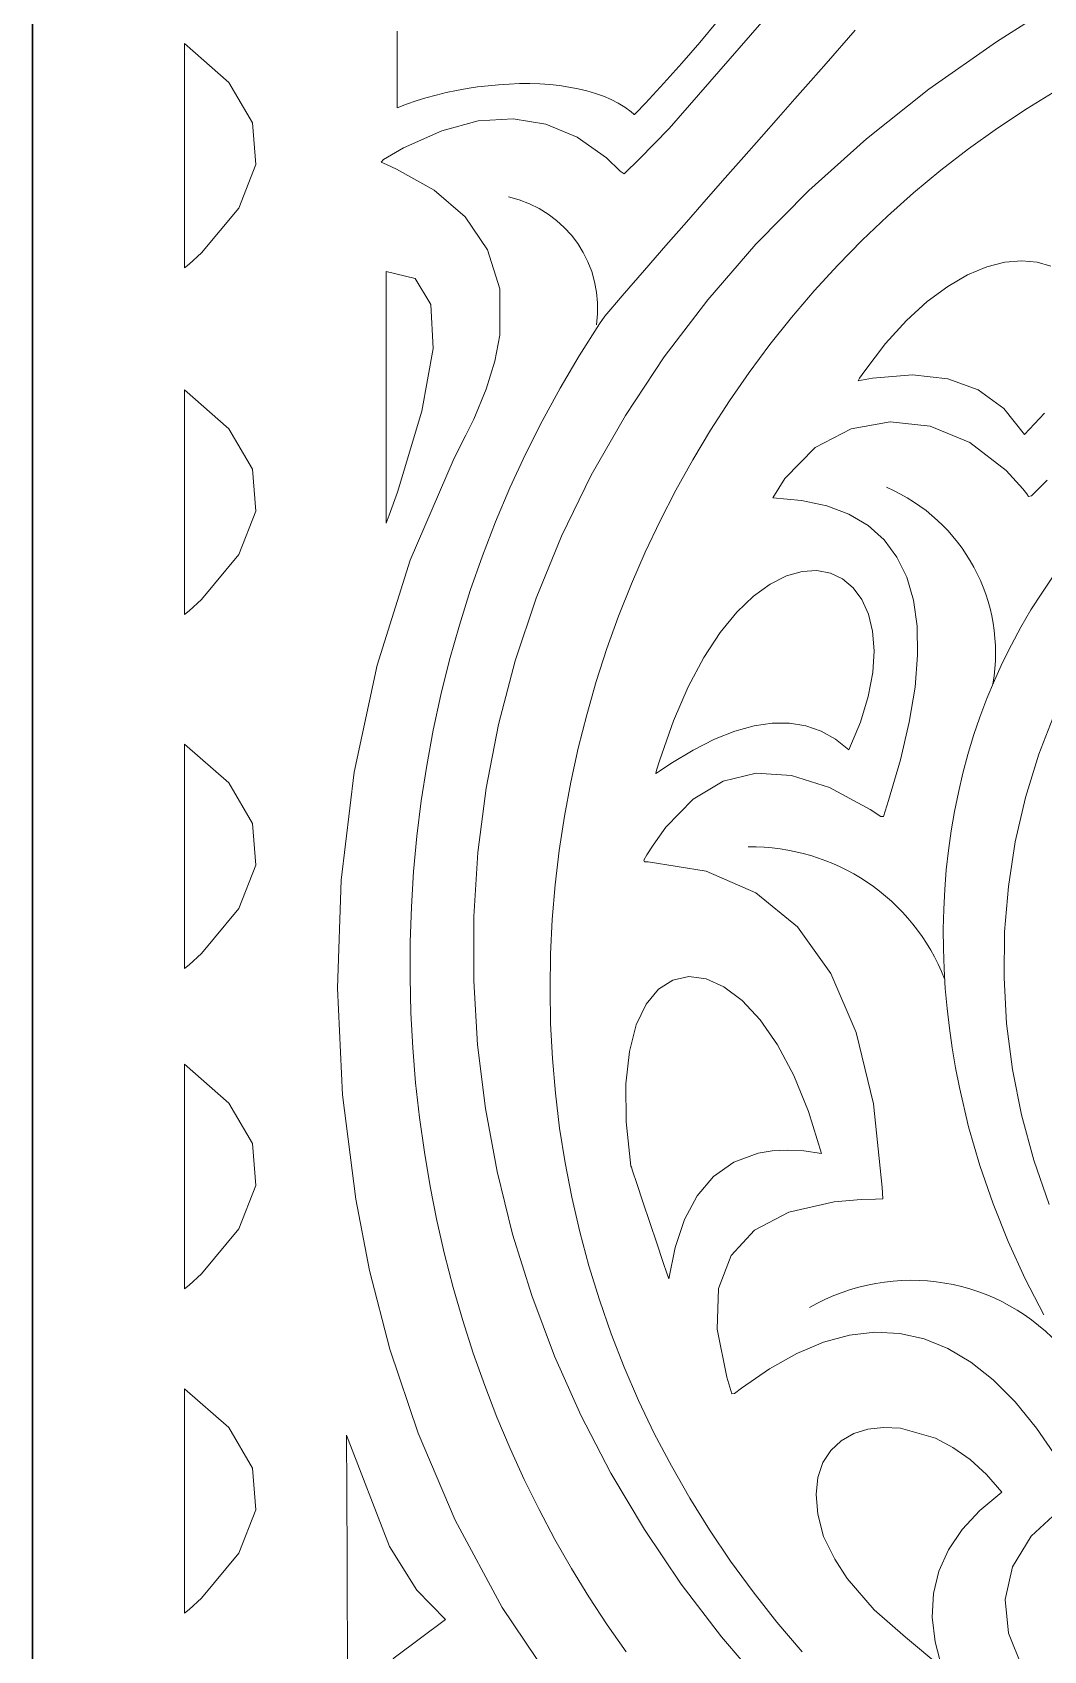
# Model space of a CAD drawing. Header units: inches. Extents: x 249 to 1192, y -18 to 440.
# Drawn here: x 613.9082 to 614.188, y 260.3566 to 260.804 of the extents above; entities that cross this region are included whole.
import ezdxf

# ---------------------------------------------------------------- set-up
doc = ezdxf.new("R2010")
doc.units = ezdxf.units.IN
doc.header["$MEASUREMENT"] = 0
doc.layers.add('KACA', color=141, linetype='Continuous', lineweight=30)
doc.layers.add('KOLOM', color=5, linetype='Continuous')

# ---------------------------------------------------------------- blocks, each defined once
blk = doc.blocks.new('GORGA')
blk.add_lwpolyline([(366.59218, 151.19092), (367.59218, 151.19092), (367.59218, 149.19092), (366.59218, 149.19092)], close=True)
blk.add_lwpolyline([(366.59218, 151.19092), (367.59218, 151.19092), (367.59218, 149.19092), (366.59218, 149.19092)], close=True)
at = {"lineweight": 9}
for points in [[(367.38959, 149.3994), (367.40161, 149.41341), (367.41272, 149.42799), (367.42291, 149.44308), (367.43216, 149.45866), (367.44044, 149.47466), (367.44776, 149.49104), (367.45407, 149.50776), (367.45938, 149.52477), (367.46365, 149.54202), (367.46688, 149.55947), (367.46904, 149.57707), (367.47011, 149.59477), (367.47009, 149.61253), (367.46895, 149.6303), (367.46667, 149.64804), (367.46323, 149.6657), (367.45863, 149.68322), (367.45283, 149.70058), (367.44583, 149.71771), (367.4376, 149.73458), (367.42812, 149.75114), (367.41739, 149.76733), (367.40538, 149.78312), (367.39207, 149.79846), (367.37744, 149.8133), (367.36149, 149.8276), (367.34418, 149.84131), (367.32551, 149.85438), (367.31565, 149.86066)], [(367.31095, 149.53292), (367.31522, 149.54522), (367.3186, 149.55769), (367.32109, 149.57029), (367.3227, 149.58296), (367.32342, 149.59565), (367.32326, 149.60829), (367.32222, 149.62085), (367.3203, 149.63326), (367.3175, 149.64547), (367.31382, 149.65743), (367.30927, 149.66908)], [(367.38959, 149.3994), (367.40161, 149.41341), (367.41272, 149.42799), (367.42291, 149.44308), (367.43216, 149.45866), (367.44044, 149.47466), (367.44776, 149.49104), (367.45407, 149.50776), (367.45938, 149.52477), (367.46365, 149.54202), (367.46688, 149.55947), (367.46904, 149.57707), (367.47011, 149.59477), (367.47009, 149.61253), (367.46895, 149.6303), (367.46667, 149.64804), (367.46323, 149.6657), (367.45863, 149.68322), (367.45283, 149.70058), (367.44583, 149.71771), (367.4376, 149.73458), (367.42812, 149.75114), (367.41739, 149.76733), (367.40538, 149.78312), (367.39207, 149.79846), (367.37744, 149.8133), (367.36149, 149.8276), (367.34418, 149.84131), (367.32551, 149.85438), (367.31565, 149.86066)], [(367.31095, 149.53292), (367.31522, 149.54522), (367.3186, 149.55769), (367.32109, 149.57029), (367.3227, 149.58296), (367.32342, 149.59565), (367.32326, 149.60829), (367.32222, 149.62085), (367.3203, 149.63326), (367.3175, 149.64547), (367.31382, 149.65743), (367.30927, 149.66908)], [(367.3115, 149.7332), (367.31578, 149.72889), (367.31661, 149.72868), (367.31714, 149.7294), (367.31822, 149.73079), (367.3228, 149.73586), (367.3329, 149.7436), (367.34381, 149.74811), (367.35494, 149.74939), (367.36574, 149.74743), (367.37562, 149.74221), (367.38403, 149.73372), (367.38734, 149.72832), (367.37947, 149.72763), (367.37247, 149.72612), (367.36632, 149.72381), (367.36103, 149.72067), (367.3566, 149.71673), (367.35303, 149.71197), (367.35031, 149.7064), (367.34846, 149.70002), (367.34746, 149.69282), (367.34732, 149.68481), (367.34804, 149.67599), (367.34962, 149.66635), (367.35205, 149.6559), (367.35534, 149.64464), (367.3563, 149.6417), (367.3568, 149.64021), (367.35748, 149.64018), (367.36041, 149.64214), (367.37167, 149.64826), (367.3822, 149.6516), (367.392, 149.65217), (367.40106, 149.64997), (367.40939, 149.64499), (367.41698, 149.63724), (367.42051, 149.63232), (367.4222, 149.6296), (367.42303, 149.62818), (367.42291, 149.6277), (367.42184, 149.62765), (367.40582, 149.62511), (367.39205, 149.61913), (367.38055, 149.6097), (367.3713, 149.59684), (367.3643, 149.58054), (367.35957, 149.5608), (367.35709, 149.53762), (367.35694, 149.53449), (367.35897, 149.53443), (367.36297, 149.5343), (367.37038, 149.53365), (367.38294, 149.53079), (367.39245, 149.52584), (367.39893, 149.5188), (367.40236, 149.50967), (367.40276, 149.49845), (367.40012, 149.48515), (367.39898, 149.48149), (367.39867, 149.48056), (367.39796, 149.48064), (367.396, 149.48216), (367.3883, 149.48754), (367.38076, 149.49178), (367.37339, 149.49487), (367.36618, 149.49681), (367.35913, 149.49761), (367.35226, 149.49726), (367.34555, 149.49577), (367.339, 149.49313), (367.33262, 149.48935), (367.32641, 149.48442), (367.32036, 149.47835), (367.31448, 149.47113), (367.30876, 149.46276)], [(367.30754, 149.44901), (367.31591, 149.44121), (367.32104, 149.43273), (367.32307, 149.42374), (367.32214, 149.41444), (367.31839, 149.40501)], [(367.38547, 149.86557), (367.41608, 149.8305), (367.42429, 149.82207), (367.42847, 149.81791), (367.42955, 149.81868), (367.43342, 149.82232), (367.44152, 149.82802), (367.45012, 149.83163), (367.45923, 149.83313), (367.46884, 149.83255), (367.47895, 149.82986), (367.48956, 149.82508), (367.49506, 149.8219), (367.49569, 149.82111), (367.49425, 149.82051), (367.49142, 149.81926), (367.48104, 149.81339), (367.47249, 149.806), (367.46628, 149.79695), (367.4629, 149.78609), (367.46285, 149.77328), (367.46422, 149.76609), (367.46662, 149.75836), (367.4701, 149.75007), (367.47227, 149.7457), (367.47552, 149.73933), (367.48768, 149.71114), (367.49684, 149.68208), (367.50315, 149.65247), (367.50675, 149.62259), (367.50779, 149.59276), (367.50639, 149.56327), (367.5027, 149.53443), (367.49892, 149.51469), (367.49328, 149.49295), (367.48548, 149.46973), (367.47524, 149.44569), (367.46225, 149.4215), (367.44625, 149.39781)], [(367.3115, 149.7332), (367.31578, 149.72889), (367.31661, 149.72868), (367.31714, 149.7294), (367.31822, 149.73079), (367.3228, 149.73586), (367.3329, 149.7436), (367.34381, 149.74811), (367.35494, 149.74939), (367.36574, 149.74743), (367.37562, 149.74221), (367.38403, 149.73372), (367.38734, 149.72832), (367.37947, 149.72763), (367.37247, 149.72612), (367.36632, 149.72381), (367.36103, 149.72067), (367.3566, 149.71673), (367.35303, 149.71197), (367.35031, 149.7064), (367.34846, 149.70002), (367.34746, 149.69282), (367.34732, 149.68481), (367.34804, 149.67599), (367.34962, 149.66635), (367.35205, 149.6559), (367.35534, 149.64464), (367.3563, 149.6417), (367.3568, 149.64021), (367.35748, 149.64018), (367.36041, 149.64214), (367.37167, 149.64826), (367.3822, 149.6516), (367.392, 149.65217), (367.40106, 149.64997), (367.40939, 149.64499), (367.41698, 149.63724), (367.42051, 149.63232), (367.4222, 149.6296), (367.42303, 149.62818), (367.42291, 149.6277), (367.42184, 149.62765), (367.40582, 149.62511), (367.39205, 149.61913), (367.38055, 149.6097), (367.3713, 149.59684), (367.3643, 149.58054), (367.35957, 149.5608), (367.35709, 149.53762), (367.35694, 149.53449), (367.35897, 149.53443), (367.36297, 149.5343), (367.37038, 149.53365), (367.38294, 149.53079), (367.39245, 149.52584), (367.39893, 149.5188), (367.40236, 149.50967), (367.40276, 149.49845), (367.40012, 149.48515), (367.39898, 149.48149), (367.39867, 149.48056), (367.39796, 149.48064), (367.396, 149.48216), (367.3883, 149.48754), (367.38076, 149.49178), (367.37339, 149.49487), (367.36618, 149.49681), (367.35913, 149.49761), (367.35226, 149.49726), (367.34555, 149.49577), (367.339, 149.49313), (367.33262, 149.48935), (367.32641, 149.48442), (367.32036, 149.47835), (367.31448, 149.47113), (367.30876, 149.46276)], [(367.30754, 149.44901), (367.31591, 149.44121), (367.32104, 149.43273), (367.32307, 149.42374), (367.32214, 149.41444), (367.31839, 149.40501)], [(367.38547, 149.86557), (367.41608, 149.8305), (367.42429, 149.82207), (367.42847, 149.81791), (367.42955, 149.81868), (367.43342, 149.82232), (367.44152, 149.82802), (367.45012, 149.83163), (367.45923, 149.83313), (367.46884, 149.83255), (367.47895, 149.82986), (367.48956, 149.82508), (367.49506, 149.8219), (367.49569, 149.82111), (367.49425, 149.82051), (367.49142, 149.81926), (367.48104, 149.81339), (367.47249, 149.806), (367.46628, 149.79695), (367.4629, 149.78609), (367.46285, 149.77328), (367.46422, 149.76609), (367.46662, 149.75836), (367.4701, 149.75007), (367.47227, 149.7457), (367.47552, 149.73933), (367.48768, 149.71114), (367.49684, 149.68208), (367.50315, 149.65247), (367.50675, 149.62259), (367.50779, 149.59276), (367.50639, 149.56327), (367.5027, 149.53443), (367.49892, 149.51469), (367.49328, 149.49295), (367.48548, 149.46973), (367.47524, 149.44569), (367.46225, 149.4215), (367.44625, 149.39781)], [(367.36461, 149.85767), (367.37263, 149.84842), (367.37686, 149.8436), (367.38125, 149.83862), (367.3858, 149.83347), (367.39052, 149.82814), (367.39542, 149.8226), (367.40051, 149.81684), (367.4058, 149.81084), (367.41128, 149.80459), (367.41698, 149.79807), (367.4229, 149.79126), (367.42905, 149.78415), (367.43221, 149.78047), (367.43381, 149.77861), (367.4353, 149.77648), (367.44092, 149.76763), (367.44621, 149.75865), (367.45116, 149.74956), (367.45578, 149.74037), (367.46008, 149.73108), (367.46406, 149.72171), (367.46771, 149.71226), (367.47105, 149.70274), (367.47408, 149.69316), (367.4768, 149.68352), (367.4792, 149.67384), (367.4813, 149.66412), (367.4831, 149.65436), (367.4846, 149.64459), (367.48581, 149.6348), (367.48672, 149.62501), (367.48733, 149.61522), (367.48766, 149.60544), (367.48771, 149.59568), (367.48747, 149.58594), (367.48696, 149.57624), (367.48617, 149.56658), (367.4851, 149.55698), (367.48376, 149.54743), (367.48216, 149.53794), (367.48029, 149.52854), (367.47816, 149.51921), (367.47577, 149.50998), (367.47312, 149.50084), (367.47022, 149.49182), (367.46707, 149.4829), (367.46368, 149.47412), (367.46004, 149.46546), (367.45615, 149.45694), (367.45203, 149.44857), (367.44767, 149.44035), (367.44308, 149.4323), (367.43826, 149.42442), (367.43321, 149.41672), (367.42794, 149.40921)], [(367.36461, 149.85767), (367.37263, 149.84842), (367.37686, 149.8436), (367.38125, 149.83862), (367.3858, 149.83347), (367.39052, 149.82814), (367.39542, 149.8226), (367.40051, 149.81684), (367.4058, 149.81084), (367.41128, 149.80459), (367.41698, 149.79807), (367.4229, 149.79126), (367.42905, 149.78415), (367.43221, 149.78047), (367.43381, 149.77861), (367.4353, 149.77648), (367.44092, 149.76763), (367.44621, 149.75865), (367.45116, 149.74956), (367.45578, 149.74037), (367.46008, 149.73108), (367.46406, 149.72171), (367.46771, 149.71226), (367.47105, 149.70274), (367.47408, 149.69316), (367.4768, 149.68352), (367.4792, 149.67384), (367.4813, 149.66412), (367.4831, 149.65436), (367.4846, 149.64459), (367.48581, 149.6348), (367.48672, 149.62501), (367.48733, 149.61522), (367.48766, 149.60544), (367.48771, 149.59568), (367.48747, 149.58594), (367.48696, 149.57624), (367.48617, 149.56658), (367.4851, 149.55698), (367.48376, 149.54743), (367.48216, 149.53794), (367.48029, 149.52854), (367.47816, 149.51921), (367.47577, 149.50998), (367.47312, 149.50084), (367.47022, 149.49182), (367.46707, 149.4829), (367.46368, 149.47412), (367.46004, 149.46546), (367.45615, 149.45694), (367.45203, 149.44857), (367.44767, 149.44035), (367.44308, 149.4323), (367.43826, 149.42442), (367.43321, 149.41672), (367.42794, 149.40921)], [(367.40266, 149.86015), (367.40757, 149.85428), (367.41253, 149.84855), (367.41754, 149.84295), (367.4226, 149.83749), (367.42514, 149.83482), (367.42546, 149.83449), (367.42562, 149.83433), (367.42566, 149.8343), (367.42571, 149.83435), (367.42581, 149.83443), (367.42659, 149.83509), (367.42829, 149.83634), (367.43013, 149.83746), (367.43211, 149.83848), (367.43422, 149.83938), (367.43645, 149.84018), (367.43879, 149.84087), (367.44123, 149.84145), (367.44376, 149.84193), (367.44638, 149.84231), (367.44906, 149.84259), (367.45181, 149.84278), (367.4546, 149.84286), (367.45744, 149.84286), (367.46032, 149.84276), (367.46321, 149.84258), (367.46612, 149.8423), (367.46903, 149.84195), (367.47194, 149.8415), (367.47483, 149.84098), (367.47769, 149.84037), (367.48052, 149.83969), (367.48331, 149.83893), (367.48604, 149.83809), (367.4887, 149.83718), (367.49129, 149.83621), (367.49129, 149.83621), (367.49129, 149.83708), (367.49129, 149.83819), (367.49129, 149.83952), (367.49129, 149.84104), (367.49129, 149.84273), (367.49129, 149.84456), (367.49129, 149.84652), (367.49129, 149.84859), (367.49129, 149.85293), (367.49129, 149.85741)], [(367.40266, 149.86015), (367.40757, 149.85428), (367.41253, 149.84855), (367.41754, 149.84295), (367.4226, 149.83749), (367.42514, 149.83482), (367.42546, 149.83449), (367.42562, 149.83433), (367.42566, 149.8343), (367.42571, 149.83435), (367.42581, 149.83443), (367.42659, 149.83509), (367.42829, 149.83634), (367.43013, 149.83746), (367.43211, 149.83848), (367.43422, 149.83938), (367.43645, 149.84018), (367.43879, 149.84087), (367.44123, 149.84145), (367.44376, 149.84193), (367.44638, 149.84231), (367.44906, 149.84259), (367.45181, 149.84278), (367.4546, 149.84286), (367.45744, 149.84286), (367.46032, 149.84276), (367.46321, 149.84258), (367.46612, 149.8423), (367.46903, 149.84195), (367.47194, 149.8415), (367.47483, 149.84098), (367.47769, 149.84037), (367.48052, 149.83969), (367.48331, 149.83893), (367.48604, 149.83809), (367.4887, 149.83718), (367.49129, 149.83621), (367.49129, 149.83621), (367.49129, 149.83708), (367.49129, 149.83819), (367.49129, 149.83952), (367.49129, 149.84104), (367.49129, 149.84273), (367.49129, 149.84456), (367.49129, 149.84652), (367.49129, 149.84859), (367.49129, 149.85293), (367.49129, 149.85741)], [(367.31241, 149.50239), (367.3176, 149.51242), (367.32229, 149.52266), (367.32646, 149.5331), (367.33011, 149.54371), (367.33322, 149.55445), (367.33577, 149.56529), (367.33684, 149.57074), (367.33776, 149.57621), (367.33854, 149.58168), (367.33917, 149.58717), (367.33966, 149.59265), (367.33999, 149.59814), (367.34018, 149.60362), (367.34021, 149.6091), (367.34009, 149.61456), (367.33982, 149.62001), (367.33938, 149.62544), (367.33879, 149.63084), (367.33804, 149.63622), (367.33713, 149.64157), (367.33605, 149.64689), (367.33481, 149.65216), (367.33341, 149.6574), (367.33183, 149.66259), (367.33009, 149.66773), (367.32818, 149.67282), (367.32609, 149.67785), (367.32383, 149.68282), (367.32139, 149.68773), (367.31878, 149.69256), (367.31598, 149.69733), (367.31301, 149.70202), (367.30985, 149.70664)], [(367.31241, 149.50239), (367.3176, 149.51242), (367.32229, 149.52266), (367.32646, 149.5331), (367.33011, 149.54371), (367.33322, 149.55445), (367.33577, 149.56529), (367.33684, 149.57074), (367.33776, 149.57621), (367.33854, 149.58168), (367.33917, 149.58717), (367.33966, 149.59265), (367.33999, 149.59814), (367.34018, 149.60362), (367.34021, 149.6091), (367.34009, 149.61456), (367.33982, 149.62001), (367.33938, 149.62544), (367.33879, 149.63084), (367.33804, 149.63622), (367.33713, 149.64157), (367.33605, 149.64689), (367.33481, 149.65216), (367.33341, 149.6574), (367.33183, 149.66259), (367.33009, 149.66773), (367.32818, 149.67282), (367.32609, 149.67785), (367.32383, 149.68282), (367.32139, 149.68773), (367.31878, 149.69256), (367.31598, 149.69733), (367.31301, 149.70202), (367.30985, 149.70664)], [(367.30864, 149.84116), (367.31706, 149.836), (367.32525, 149.83057), (367.33321, 149.82487), (367.34093, 149.81891), (367.34842, 149.8127), (367.35567, 149.80625), (367.36267, 149.79957), (367.36943, 149.79267), (367.37593, 149.78556), (367.38219, 149.77824), (367.38818, 149.77072), (367.39391, 149.76301), (367.39939, 149.75513), (367.40459, 149.74707), (367.40952, 149.73886), (367.41418, 149.73049), (367.41857, 149.72197), (367.42267, 149.71333), (367.42649, 149.70455), (367.43002, 149.69566), (367.43326, 149.68665), (367.43621, 149.67755), (367.43886, 149.66836), (367.44121, 149.65908), (367.44326, 149.64973), (367.445, 149.64031), (367.44644, 149.63084), (367.44755, 149.62132), (367.44836, 149.61176), (367.44884, 149.60217), (367.449, 149.59256), (367.44883, 149.58294), (367.44833, 149.57331), (367.4475, 149.56368), (367.44634, 149.55407), (367.44483, 149.54449), (367.44298, 149.53493), (367.44078, 149.52541), (367.43824, 149.51594), (367.43534, 149.50653), (367.43208, 149.49719), (367.42847, 149.48792), (367.42449, 149.47873), (367.42015, 149.46963), (367.41544, 149.46064), (367.41035, 149.45175), (367.40489, 149.44299), (367.39905, 149.43435), (367.39283, 149.42585), (367.38622, 149.41749), (367.37922, 149.40929)], [(367.30864, 149.84116), (367.31706, 149.836), (367.32525, 149.83057), (367.33321, 149.82487), (367.34093, 149.81891), (367.34842, 149.8127), (367.35567, 149.80625), (367.36267, 149.79957), (367.36943, 149.79267), (367.37593, 149.78556), (367.38219, 149.77824), (367.38818, 149.77072), (367.39391, 149.76301), (367.39939, 149.75513), (367.40459, 149.74707), (367.40952, 149.73886), (367.41418, 149.73049), (367.41857, 149.72197), (367.42267, 149.71333), (367.42649, 149.70455), (367.43002, 149.69566), (367.43326, 149.68665), (367.43621, 149.67755), (367.43886, 149.66836), (367.44121, 149.65908), (367.44326, 149.64973), (367.445, 149.64031), (367.44644, 149.63084), (367.44755, 149.62132), (367.44836, 149.61176), (367.44884, 149.60217), (367.449, 149.59256), (367.44883, 149.58294), (367.44833, 149.57331), (367.4475, 149.56368), (367.44634, 149.55407), (367.44483, 149.54449), (367.44298, 149.53493), (367.44078, 149.52541), (367.43824, 149.51594), (367.43534, 149.50653), (367.43208, 149.49719), (367.42847, 149.48792), (367.42449, 149.47873), (367.42015, 149.46963), (367.41544, 149.46064), (367.41035, 149.45175), (367.40489, 149.44299), (367.39905, 149.43435), (367.39283, 149.42585), (367.38622, 149.41749), (367.37922, 149.40929)], [(367.31045, 149.79239), (367.31425, 149.79352), (367.31851, 149.79389), (367.32318, 149.79346), (367.32819, 149.79217), (367.33348, 149.78997), (367.33899, 149.78681), (367.34466, 149.78264), (367.35041, 149.77739), (367.35619, 149.77102), (367.36194, 149.76347), (367.36336, 149.7614), (367.36377, 149.7607), (367.36358, 149.76074), (367.36282, 149.7609), (367.35983, 149.76145), (367.34871, 149.76237), (367.33895, 149.76128), (367.33053, 149.75817), (367.32346, 149.75303), (367.31774, 149.74587), (367.31774, 149.74587), (367.31221, 149.75171)], [(367.31045, 149.79239), (367.31425, 149.79352), (367.31851, 149.79389), (367.32318, 149.79346), (367.32819, 149.79217), (367.33348, 149.78997), (367.33899, 149.78681), (367.34466, 149.78264), (367.35041, 149.77739), (367.35619, 149.77102), (367.36194, 149.76347), (367.36336, 149.7614), (367.36377, 149.7607), (367.36358, 149.76074), (367.36282, 149.7609), (367.35983, 149.76145), (367.34871, 149.76237), (367.33895, 149.76128), (367.33053, 149.75817), (367.32346, 149.75303), (367.31774, 149.74587), (367.31774, 149.74587), (367.31221, 149.75171)]]:
    blk.add_lwpolyline(points, dxfattribs=at)
for points in [[(367.55009, 149.85398), (367.53787, 149.84321), (367.53129, 149.83204), (367.53036, 149.82046), (367.53505, 149.80847), (367.54539, 149.79608), (367.54885, 149.79291), (367.55009, 149.7919), (367.55009, 149.79255), (367.55009, 149.80156), (367.55009, 149.83432), (367.55009, 149.84824), (367.55009, 149.85398)], [(367.55009, 149.85398), (367.53787, 149.84321), (367.53129, 149.83204), (367.53036, 149.82046), (367.53505, 149.80847), (367.54539, 149.79608), (367.54885, 149.79291), (367.55009, 149.7919), (367.55009, 149.79255), (367.55009, 149.80156), (367.55009, 149.83432), (367.55009, 149.84824), (367.55009, 149.85398)], [(367.49429, 149.79095), (367.48628, 149.78894), (367.48196, 149.78183), (367.48134, 149.76962), (367.48443, 149.75232), (367.49121, 149.72993), (367.49348, 149.72354), (367.49429, 149.72134), (367.49429, 149.72138), (367.49429, 149.72212), (367.49429, 149.73221), (367.49429, 149.76892), (367.49429, 149.78453), (367.49429, 149.78923), (367.49429, 149.79095)], [(367.49429, 149.79095), (367.48628, 149.78894), (367.48196, 149.78183), (367.48134, 149.76962), (367.48443, 149.75232), (367.49121, 149.72993), (367.49348, 149.72354), (367.49429, 149.72134), (367.49429, 149.72138), (367.49429, 149.72212), (367.49429, 149.73221), (367.49429, 149.76892), (367.49429, 149.78453), (367.49429, 149.78923), (367.49429, 149.79095)], [(367.55009, 149.75817), (367.53787, 149.74741), (367.53129, 149.73624), (367.53036, 149.72466), (367.53505, 149.71267), (367.54539, 149.70027), (367.54885, 149.69711), (367.55009, 149.69609), (367.55009, 149.69674), (367.55009, 149.70575), (367.55009, 149.73851), (367.55009, 149.75244), (367.55009, 149.75817)], [(367.55009, 149.75817), (367.53787, 149.74741), (367.53129, 149.73624), (367.53036, 149.72466), (367.53505, 149.71267), (367.54539, 149.70027), (367.54885, 149.69711), (367.55009, 149.69609), (367.55009, 149.69674), (367.55009, 149.70575), (367.55009, 149.73851), (367.55009, 149.75244), (367.55009, 149.75817)], [(367.36631, 149.65862), (367.36313, 149.66626), (367.36096, 149.67341), (367.35972, 149.68002), (367.35935, 149.68606), (367.35977, 149.69147), (367.36093, 149.69621), (367.36274, 149.70023), (367.36515, 149.70349), (367.36808, 149.70594), (367.37145, 149.70754), (367.37521, 149.70824), (367.37929, 149.708), (367.3836, 149.70677), (367.3881, 149.70451), (367.39269, 149.70117), (367.39733, 149.6967), (367.40193, 149.69106), (367.40643, 149.68422), (367.41076, 149.67611), (367.41485, 149.66669), (367.41863, 149.65593), (367.41952, 149.65302), (367.41974, 149.65208), (367.41954, 149.65222), (367.41874, 149.65278), (367.41555, 149.65491), (367.4094, 149.6586), (367.40351, 149.66156), (367.3979, 149.66378), (367.39257, 149.66526), (367.38751, 149.666), (367.38272, 149.666), (367.3782, 149.66526), (367.37397, 149.66379), (367.37, 149.66157), (367.36631, 149.65862)], [(367.36631, 149.65862), (367.36313, 149.66626), (367.36096, 149.67341), (367.35972, 149.68002), (367.35935, 149.68606), (367.35977, 149.69147), (367.36093, 149.69621), (367.36274, 149.70023), (367.36515, 149.70349), (367.36808, 149.70594), (367.37145, 149.70754), (367.37521, 149.70824), (367.37929, 149.708), (367.3836, 149.70677), (367.3881, 149.70451), (367.39269, 149.70117), (367.39733, 149.6967), (367.40193, 149.69106), (367.40643, 149.68422), (367.41076, 149.67611), (367.41485, 149.66669), (367.41863, 149.65593), (367.41952, 149.65302), (367.41974, 149.65208), (367.41954, 149.65222), (367.41874, 149.65278), (367.41555, 149.65491), (367.4094, 149.6586), (367.40351, 149.66156), (367.3979, 149.66378), (367.39257, 149.66526), (367.38751, 149.666), (367.38272, 149.666), (367.3782, 149.66526), (367.37397, 149.66379), (367.37, 149.66157), (367.36631, 149.65862)], [(367.55009, 149.66026), (367.53787, 149.6495), (367.53129, 149.63833), (367.53036, 149.62675), (367.53505, 149.61476), (367.54539, 149.60236), (367.54885, 149.5992), (367.55009, 149.59819), (367.55009, 149.59884), (367.55009, 149.60785), (367.55009, 149.64061), (367.55009, 149.65453), (367.55009, 149.66026)], [(367.55009, 149.66026), (367.53787, 149.6495), (367.53129, 149.63833), (367.53036, 149.62675), (367.53505, 149.61476), (367.54539, 149.60236), (367.54885, 149.5992), (367.55009, 149.59819), (367.55009, 149.59884), (367.55009, 149.60785), (367.55009, 149.64061), (367.55009, 149.65453), (367.55009, 149.66026)], [(367.37392, 149.54707), (367.37747, 149.55863), (367.38156, 149.56864), (367.38607, 149.57709), (367.39087, 149.584), (367.39585, 149.58934), (367.40088, 149.59311), (367.40583, 149.59532), (367.41058, 149.59594), (367.41501, 149.59499), (367.41899, 149.59244), (367.42241, 149.58831), (367.42513, 149.58258), (367.42703, 149.57524), (367.42799, 149.5663), (367.42789, 149.55575), (367.4266, 149.54358), (367.42648, 149.54323), (367.42615, 149.54223), (367.42496, 149.5387), (367.42328, 149.53369), (367.42136, 149.52796), (367.41943, 149.52223), (367.41776, 149.51722), (367.41657, 149.51369), (367.41624, 149.51269), (367.41612, 149.51234), (367.41436, 149.52105), (367.41178, 149.52877), (367.40828, 149.53536), (367.40378, 149.54071), (367.39818, 149.54468), (367.3914, 149.54714), (367.38754, 149.54778), (367.38334, 149.54798), (367.37881, 149.54775), (367.37392, 149.54707)], [(367.37392, 149.54707), (367.37747, 149.55863), (367.38156, 149.56864), (367.38607, 149.57709), (367.39087, 149.584), (367.39585, 149.58934), (367.40088, 149.59311), (367.40583, 149.59532), (367.41058, 149.59594), (367.41501, 149.59499), (367.41899, 149.59244), (367.42241, 149.58831), (367.42513, 149.58258), (367.42703, 149.57524), (367.42799, 149.5663), (367.42789, 149.55575), (367.4266, 149.54358), (367.42648, 149.54323), (367.42615, 149.54223), (367.42496, 149.5387), (367.42328, 149.53369), (367.42136, 149.52796), (367.41943, 149.52223), (367.41776, 149.51722), (367.41657, 149.51369), (367.41624, 149.51269), (367.41612, 149.51234), (367.41436, 149.52105), (367.41178, 149.52877), (367.40828, 149.53536), (367.40378, 149.54071), (367.39818, 149.54468), (367.3914, 149.54714), (367.38754, 149.54778), (367.38334, 149.54798), (367.37881, 149.54775), (367.37392, 149.54707)], [(367.55009, 149.57171), (367.53787, 149.56095), (367.53129, 149.54978), (367.53036, 149.5382), (367.53505, 149.52621), (367.54539, 149.51381), (367.54885, 149.51065), (367.55009, 149.50963), (367.55009, 149.51029), (367.55009, 149.5193), (367.55009, 149.55205), (367.55009, 149.56598), (367.55009, 149.57171)], [(367.55009, 149.57171), (367.53787, 149.56095), (367.53129, 149.54978), (367.53036, 149.5382), (367.53505, 149.52621), (367.54539, 149.51381), (367.54885, 149.51065), (367.55009, 149.50963), (367.55009, 149.51029), (367.55009, 149.5193), (367.55009, 149.55205), (367.55009, 149.56598), (367.55009, 149.57171)], [(367.55009, 149.48199), (367.53787, 149.47123), (367.53129, 149.46006), (367.53036, 149.44848), (367.53505, 149.43649), (367.54539, 149.42409), (367.54885, 149.42093), (367.55009, 149.41991), (367.55009, 149.42056), (367.55009, 149.42957), (367.55009, 149.46233), (367.55009, 149.47625), (367.55009, 149.48199)], [(367.55009, 149.48199), (367.53787, 149.47123), (367.53129, 149.46006), (367.53036, 149.44848), (367.53505, 149.43649), (367.54539, 149.42409), (367.54885, 149.42093), (367.55009, 149.41991), (367.55009, 149.42056), (367.55009, 149.42957), (367.55009, 149.46233), (367.55009, 149.47625), (367.55009, 149.48199)], [(367.32403, 149.45337), (367.32825, 149.4583), (367.33278, 149.46242), (367.33754, 149.46575), (367.34241, 149.46829), (367.3521, 149.47107), (367.35672, 149.47132), (367.36106, 149.47082), (367.365, 149.46958), (367.36846, 149.46763), (367.37134, 149.46495), (367.37352, 149.46157), (367.37491, 149.45749), (367.37541, 149.45272), (367.37492, 149.44728), (367.37333, 149.44117), (367.37018, 149.43485), (367.36681, 149.42951), (367.35935, 149.42084), (367.35068, 149.41326), (367.34059, 149.40488), (367.3425, 149.412), (367.34328, 149.41882), (367.34291, 149.42534), (367.34141, 149.43155), (367.33878, 149.43746), (367.335, 149.44307), (367.33008, 149.44837), (367.32403, 149.45337)], [(367.32403, 149.45337), (367.32825, 149.4583), (367.33278, 149.46242), (367.33754, 149.46575), (367.34241, 149.46829), (367.3521, 149.47107), (367.35672, 149.47132), (367.36106, 149.47082), (367.365, 149.46958), (367.36846, 149.46763), (367.37134, 149.46495), (367.37352, 149.46157), (367.37491, 149.45749), (367.37541, 149.45272), (367.37492, 149.44728), (367.37333, 149.44117), (367.37018, 149.43485), (367.36681, 149.42951), (367.35935, 149.42084), (367.35068, 149.41326), (367.34059, 149.40488), (367.3425, 149.412), (367.34328, 149.41882), (367.34291, 149.42534), (367.34141, 149.43155), (367.33878, 149.43746), (367.335, 149.44307), (367.33008, 149.44837), (367.32403, 149.45337)], [(367.50528, 149.46911), (367.49338, 149.43835), (367.48585, 149.42628), (367.47789, 149.41817), (367.49206, 149.40762), (367.50493, 149.39288), (367.50494, 149.39616), (367.50498, 149.40479), (367.5051, 149.431), (367.50522, 149.4572), (367.50526, 149.46583), (367.50528, 149.46911)], [(367.50528, 149.46911), (367.49338, 149.43835), (367.48585, 149.42628), (367.47789, 149.41817), (367.49206, 149.40762), (367.50493, 149.39288), (367.50494, 149.39616), (367.50498, 149.40479), (367.5051, 149.431), (367.50522, 149.4572), (367.50526, 149.46583), (367.50528, 149.46911)]]:
    blk.add_lwpolyline(points, close=True, dxfattribs=at)
for points in [[(367.46049, 149.81152, 0.39474), (367.43616, 149.77615)], [(367.46049, 149.81152, 0.39474), (367.43616, 149.77615)], [(367.35594, 149.73124, 0.347907), (367.32651, 149.67687)], [(367.35594, 149.73124, 0.347907), (367.32651, 149.67687)], [(367.39422, 149.63181, 0.313024), (367.33985, 149.59531)], [(367.39422, 149.63181, 0.313024), (367.33985, 149.59531)], [(367.3772, 149.50442, 0.36035), (367.30673, 149.49262)], [(367.3772, 149.50442, 0.36035), (367.30673, 149.49262)]]:
    blk.add_lwpolyline(points, format="xyb", dxfattribs=at)
blk = doc.blocks.new('tampak depan')
at = {"layer": 'KOLOM'}
blk.add_lwpolyline([(699.59818, 336.96691), (700.59818, 336.96691), (700.59818, 334.96691), (699.59818, 334.96691)], close=True, dxfattribs=at)
at = {"layer": 'KACA', "xscale": -1}
blk.add_blockref('GORGA', (1067.19036, 185.776), dxfattribs=at)

msp = doc.modelspace()

# ---------------------------------------------------------------- block references
at = {"layer": 'KOLOM'}
msp.add_blockref('tampak depan', (-85.68993, -74.82902), dxfattribs=at)

doc.saveas('drawing.dxf')
